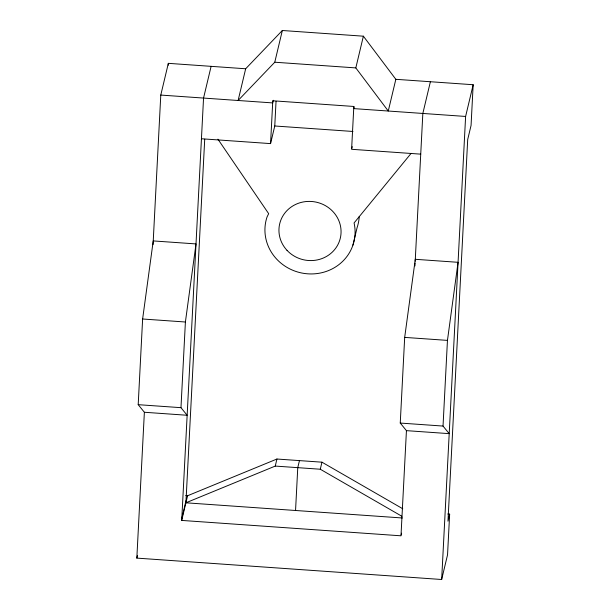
<?xml version="1.0" encoding="UTF-8"?>
<svg xmlns="http://www.w3.org/2000/svg" width="610" height="610" viewBox="0 0 610 610"><rect width="100%" height="100%" fill="white"/><g stroke="black" fill="none" stroke-linecap="round" stroke-linejoin="round"><path stroke-width="0.91" d="M138.196 404.674L142.626 319L153.232 240.919L196.008 243.924L185.402 322.004L180.972 407.671L187.148 415.265L144.372 412.261L138.196 404.674L180.972 407.671M447.748 514.001L449.646 514.131L447.542 554.825L441.663 579.5L136.831 558.112L144.372 412.261M153.041 244.709L160.781 95.069L168.337 63.341L245.67 68.77L282.331 30.5L363.377 36.188L395.837 79.308L473.169 84.729L471.065 125.424L467.702 139.522L447.969 521.184L449.646 514.131M168.238 65.239L168.337 63.341M406.435 430.645L449.204 433.649L443.028 426.062L447.458 340.388L458.064 262.308L415.288 259.303L404.682 337.391L400.251 423.058L406.435 430.645L400.991 535.809L181.711 520.421L203.549 98.065L211.113 66.345M402.356 517.981L185.913 502.8L204.716 139.21M201.445 138.76L270.565 143.609L272.777 100.772L353.83 106.46L351.612 149.298L420.732 154.147M270.565 143.609L274.767 125.988L276.033 101.382M295.553 510.486L297.764 467.656L299.449 460.603M414.952 265.929L415.097 263.093M415.196 261.202L422.837 113.452L430.393 81.725M441.663 579.5L465.613 116.449L473.169 84.729M245.67 68.77L238.113 100.49L274.774 62.22L282.331 30.5M136.831 558.112L137.486 555.375M273.295 100.276L272.67 102.915L160.781 95.069M181.826 518.279L186.019 500.657M181.711 520.421L187.59 495.747L276.932 459.025L321.958 462.182L402.752 508.755M395.837 79.308L388.273 111.028L355.821 67.908L363.377 36.188M354.135 106.841L353.716 108.603L465.613 116.449M185.913 502.8L275.255 466.078L276.932 459.025M351.825 148.413L352.244 146.652M352.923 245.129L357.125 227.507A45.209 42.822 13.4 0 0 359.229 216.527M401.899 516.281L320.281 469.235L321.958 462.182M401.205 534.924L401.624 533.163M411.117 153.369L354.075 222.955A45.209 42.822 13.4 0 1 307.791 273.829A45.209 42.822 13.4 0 1 267.088 216.855L268.674 213.683L217.93 139.179M274.774 62.22L355.821 67.908M274.767 125.988L352.984 131.47M142.626 319L185.402 322.004M404.682 337.391L447.458 340.388M400.251 423.058L443.028 426.062M275.255 466.078L320.281 469.235M185.692 495.617L187.59 495.747M286.99 250.321A31.148 29.501 13.4 0 0 339.579 240.729A31.148 29.501 13.4 0 0 303.452 201.918A31.148 29.501 13.4 0 0 286.99 250.321"/></g></svg>
